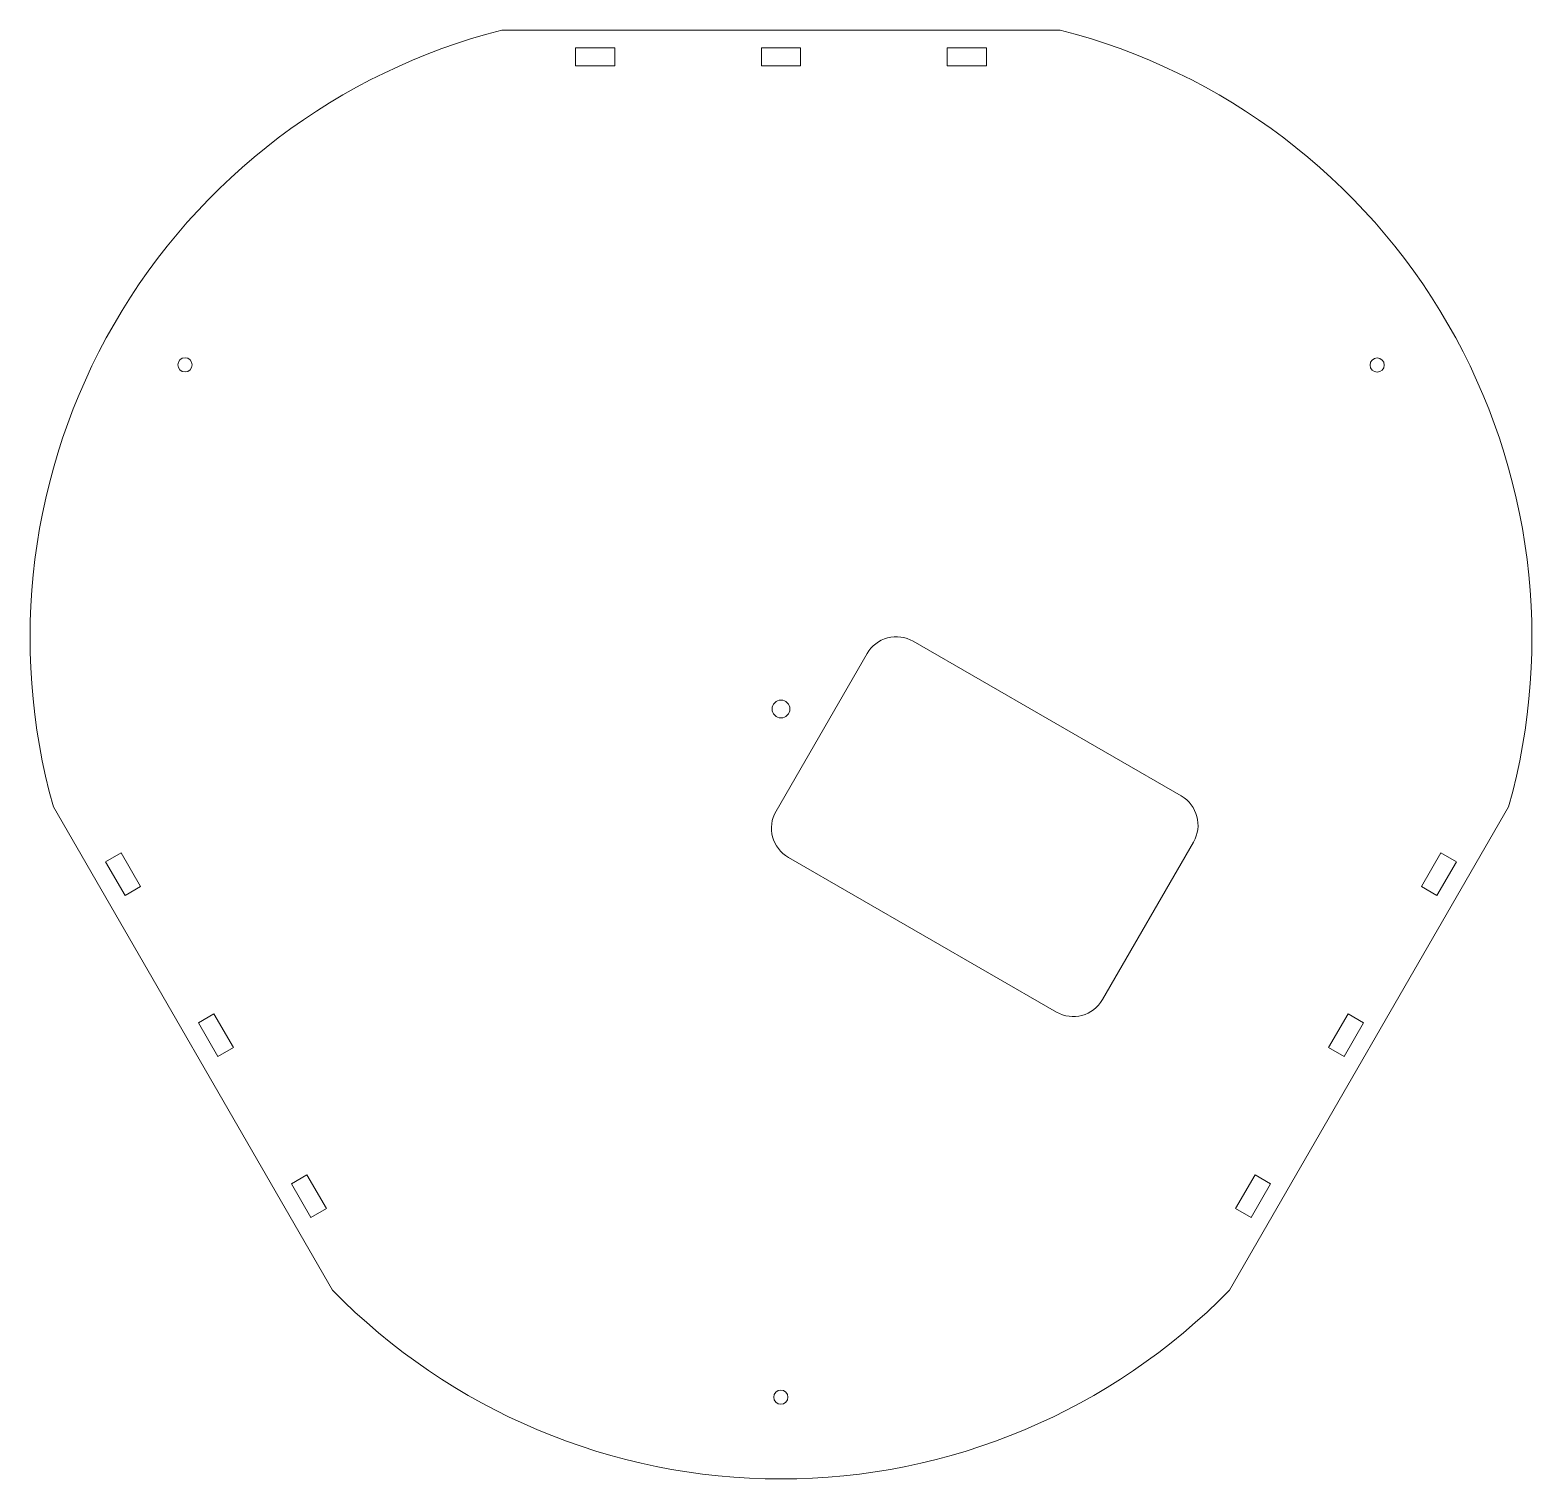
# Model space of a CAD drawing. Header units: millimetres. Extents: x -289 to 289, y -296 to 261.
import ezdxf

# ---------------------------------------------------------------- set-up
doc = ezdxf.new("R2010")
doc.units = ezdxf.units.MM

msp = doc.modelspace()

# ---------------------------------------------------------------- linework, layer by layer
at = {"color": 7, "linetype": 'Continuous', "lineweight": 15}
for p, q in [((-107.31, 261.2), (107.31, 261.2)), ((-79.03, 254.4), (-63.97, 254.4)), ((-79.03, 247.48), (-79.03, 254.4)), ((-63.97, 254.4), (-63.97, 247.48)), ((-7.53, 247.48), (-7.53, 254.4)), ((-7.53, 254.4), (7.53, 254.4)), ((7.53, 254.4), (7.53, 247.48)), ((63.97, 247.48), (63.97, 254.4)), ((63.97, 254.4), (79.03, 254.4)), ((79.03, 254.4), (79.03, 247.48)), ((-63.97, 247.48), (-79.03, 247.48)), ((7.53, 247.48), (-7.53, 247.48)), ((79.03, 247.48), (63.97, 247.48)), ((153.9, -33.43), (50.85, 26.07)), ((33.09, 21.31), (-1.91, -39.31)), ((-172.55, -223.53), (-279.86, -37.67)), ((279.86, -37.67), (172.55, -223.53)), ((123.66, -111.81), (158.66, -51.19)), ((-259.83, -58.76), (-253.84, -55.3)), ((-253.84, -55.3), (-246.31, -68.34)), ((2.85, -57.07), (105.9, -116.57)), ((246.31, -68.34), (253.84, -55.3)), ((253.84, -55.3), (259.83, -58.76)), ((-252.3, -71.8), (-259.83, -58.76)), ((259.83, -58.76), (252.3, -71.8)), ((-246.31, -68.34), (-252.3, -71.8)), ((252.3, -71.8), (246.31, -68.34)), ((-224.08, -120.68), (-218.09, -117.22)), ((-216.55, -133.72), (-224.08, -120.68)), ((-218.09, -117.22), (-210.56, -130.26)), ((210.56, -130.26), (218.09, -117.22)), ((224.08, -120.68), (216.55, -133.72)), ((218.09, -117.22), (224.08, -120.68)), ((-210.56, -130.26), (-216.55, -133.72)), ((216.55, -133.72), (210.56, -130.26)), ((-188.33, -182.6), (-182.34, -179.14)), ((-180.8, -195.64), (-188.33, -182.6)), ((-182.34, -179.14), (-174.81, -192.18)), ((174.81, -192.18), (182.34, -179.14)), ((188.33, -182.6), (180.8, -195.64)), ((182.34, -179.14), (188.33, -182.6)), ((-174.81, -192.18), (-180.8, -195.64)), ((180.8, -195.64), (174.81, -192.18))]:
    msp.add_line(p, q, dxfattribs=at)
for centre, radius in [((-229.23, 132.41), 2.75), ((229.29, 132.31), 2.75), ((0, 0), 3.43), ((-0.06, -264.73), 2.75)]:
    msp.add_circle(centre, radius, dxfattribs=at)
for centre, radius, start, end in [((-47.63, 27.5), 241.2, 104.32555, 195.67445), ((47.63, 27.5), 241.2, 344.32555, 75.67445), ((44.35, 14.81), 13, 60, 150), ((147.4, -44.69), 13, 330, 60), ((9.35, -45.81), 13, 150, 240), ((112.4, -105.31), 13, 240, 330), ((0, -55), 241.2, 224.32555, 315.67445)]:
    msp.add_arc(centre, radius, start, end, dxfattribs=at)

doc.saveas('drawing.dxf')
